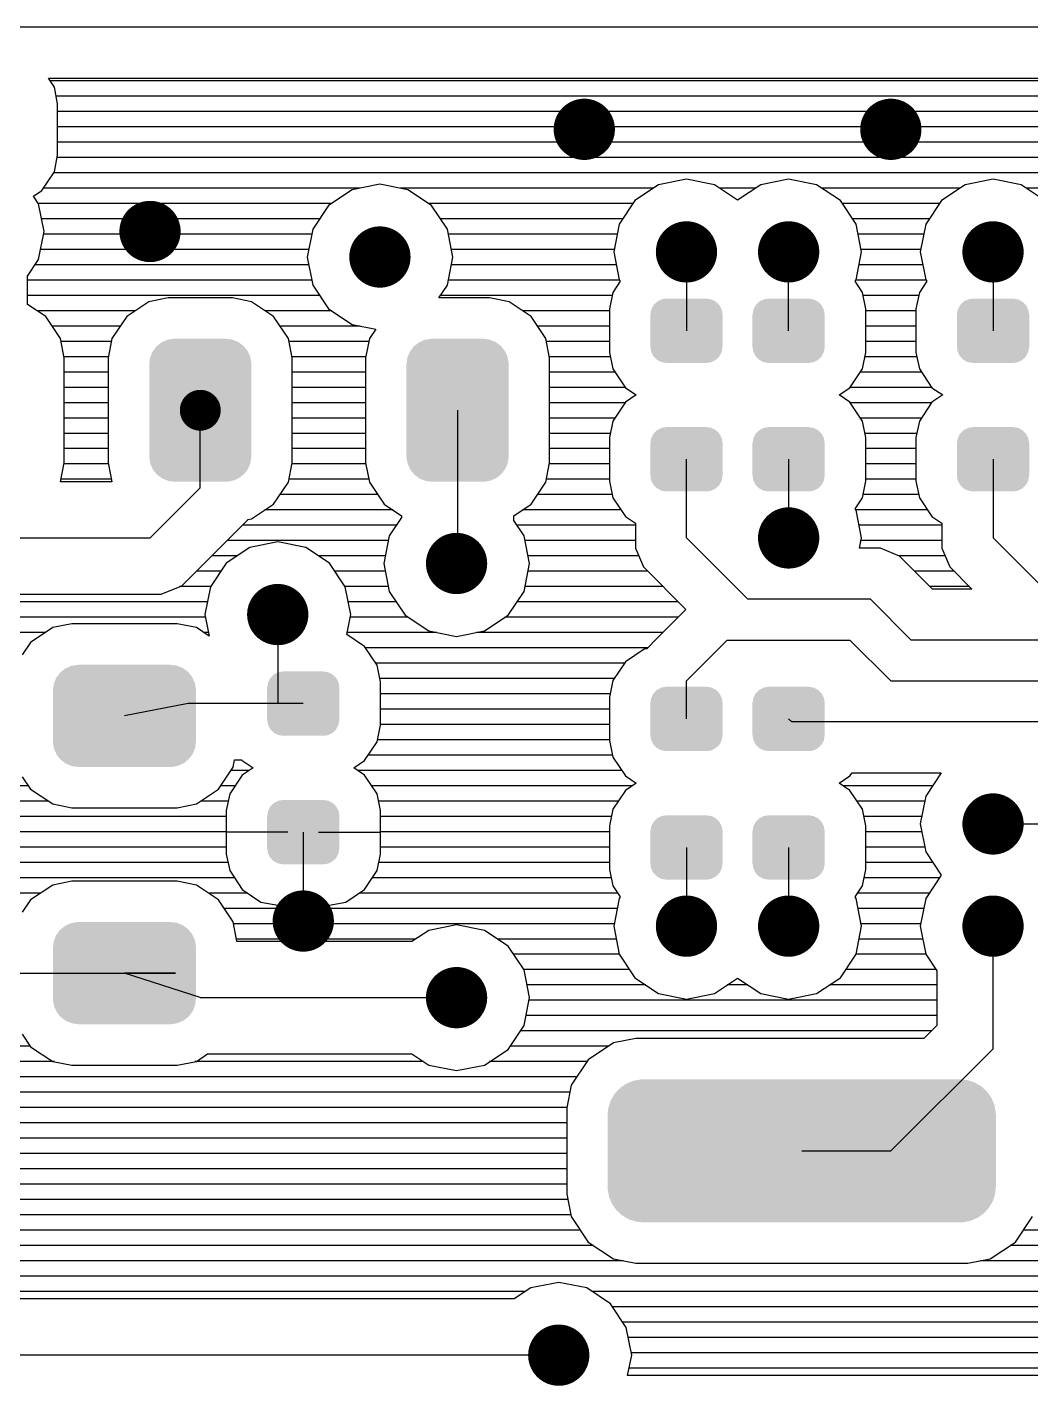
# Model space of a CAD drawing. Extents: x 295 to 953, y 10 to 290.
# Drawn here: x 708.84 to 737.53, y 185.2 to 224.05 of the extents above; entities that cross this region are included whole.
import ezdxf

# ---------------------------------------------------------------- set-up
doc = ezdxf.new("R2010")
doc.units = 0
doc.header["$LTSCALE"] = 5
doc.header["$MEASUREMENT"] = 0
doc.layers.get('0').update_dxf_attribs({"linetype": 'CONTINUOUS', "lineweight": 25})
doc.layers.add('DV-PEI-A6_BOT', color=7, linetype='CONTINUOUS')

msp = doc.modelspace()

# ---------------------------------------------------------------- linework, layer by layer
for points, const_width in [([(725.204, 221.129, -1), (724.328, 221.129, -1)], 0.876), ([(733.967, 221.129, -1), (733.091, 221.129, -1)], 0.876), ([(712.79, 218.208, -1), (711.914, 218.208, -1)], 0.876), ([(719.362, 217.478, -1), (718.486, 217.478, -1)], 0.876), ([(728.125, 217.624, -1), (727.249, 217.624, -1)], 0.876), ([(731.046, 217.624, -1), (730.17, 217.624, -1)], 0.876), ([(736.888, 217.624, -1), (736.012, 217.624, -1)], 0.876), ([(714.081, 213.096, -1), (713.497, 213.096, -1)], 0.584), ([(731.046, 209.445, -1), (730.17, 209.445, -1)], 0.876), ([(721.553, 208.715, -1), (720.677, 208.715, -1)], 0.876), ([(716.441, 207.254, -1), (715.565, 207.254, -1)], 0.876), ([(736.888, 201.266, -1), (736.012, 201.266, -1)], 0.876), ([(717.171, 198.491, -1), (716.295, 198.491, -1)], 0.876), ([(728.125, 198.345, -1), (727.249, 198.345, -1)], 0.876), ([(731.046, 198.345, -1), (730.17, 198.345, -1)], 0.876), ([(736.888, 198.345, -1), (736.012, 198.345, -1)], 0.876), ([(721.553, 196.3, -1), (720.677, 196.3, -1)], 0.876), ([(724.474, 186.077, -1), (723.598, 186.077, -1)], 0.876)]:
    msp.add_lwpolyline(points, format="xyb", close=True, dxfattribs=dict(const_width=const_width))
for points in [[(728.692, 215.974), (728.636, 216.091), (726.679, 215.974), (726.74, 216.091)], [(728.636, 216.091), (728.624, 216.104), (726.74, 216.091), (726.746, 216.104)], [(728.624, 216.104), (728.535, 216.197), (726.746, 216.104), (726.842, 216.197)], [(728.535, 216.197), (728.518, 216.206), (726.842, 216.197), (726.851, 216.206)], [(728.518, 216.206), (728.406, 216.265), (726.851, 216.206), (726.973, 216.265)], [(728.406, 216.265), (728.378, 216.269), (726.973, 216.265), (726.982, 216.269)], [(728.378, 216.269), (728.262, 216.289), (726.982, 216.269), (727.111, 216.289)], [(731.613, 215.974), (731.557, 216.091), (729.6, 215.974), (729.661, 216.091)], [(731.557, 216.091), (731.545, 216.104), (729.661, 216.091), (729.667, 216.104)], [(731.545, 216.104), (731.456, 216.197), (729.667, 216.104), (729.763, 216.197)], [(731.456, 216.197), (731.439, 216.206), (729.763, 216.197), (729.772, 216.206)], [(731.439, 216.206), (731.327, 216.265), (729.772, 216.206), (729.894, 216.265)], [(731.327, 216.265), (731.299, 216.269), (729.894, 216.265), (729.903, 216.269)], [(731.299, 216.269), (731.183, 216.289), (729.903, 216.269), (730.032, 216.289)], [(737.455, 215.974), (737.399, 216.091), (735.442, 215.974), (735.503, 216.091)], [(737.399, 216.091), (737.387, 216.104), (735.503, 216.091), (735.509, 216.104)], [(737.387, 216.104), (737.298, 216.197), (735.509, 216.104), (735.605, 216.197)], [(737.298, 216.197), (737.281, 216.206), (735.605, 216.197), (735.614, 216.206)], [(737.281, 216.206), (737.169, 216.265), (735.614, 216.206), (735.736, 216.265)], [(737.169, 216.265), (737.141, 216.269), (735.736, 216.265), (735.745, 216.269)], [(737.141, 216.269), (737.025, 216.289), (735.745, 216.269), (735.874, 216.289)], [(728.721, 214.907), (728.721, 215.83), (726.653, 214.907), (726.653, 215.83)], [(728.718, 215.83), (728.699, 215.96), (726.656, 215.83), (726.677, 215.96)], [(728.699, 215.96), (728.692, 215.974), (726.677, 215.96), (726.679, 215.974)], [(731.642, 214.907), (731.642, 215.83), (729.574, 214.907), (729.574, 215.83)], [(731.639, 215.83), (731.62, 215.96), (729.577, 215.83), (729.598, 215.96)], [(731.62, 215.96), (731.613, 215.974), (729.598, 215.96), (729.6, 215.974)], [(737.484, 214.907), (737.484, 215.83), (735.416, 214.907), (735.416, 215.83)], [(737.481, 215.83), (737.462, 215.96), (735.419, 215.83), (735.44, 215.96)], [(737.462, 215.96), (737.455, 215.974), (735.44, 215.96), (735.442, 215.974)], [(715.138, 214.797), (715.044, 214.913), (712.444, 214.797), (712.529, 214.913)], [(715.044, 214.913), (715.022, 214.94), (712.529, 214.913), (712.562, 214.94)], [(715.022, 214.94), (714.899, 215.03), (712.562, 214.94), (712.672, 215.03)], [(714.899, 215.03), (714.873, 215.049), (712.672, 215.03), (712.714, 215.049)], [(714.873, 215.049), (714.728, 215.107), (712.714, 215.049), (712.839, 215.107)], [(714.728, 215.107), (714.702, 215.118), (712.839, 215.107), (712.897, 215.118)], [(714.702, 215.118), (714.527, 215.14), (712.897, 215.118), (713.021, 215.14)], [(714.527, 215.14), (714.519, 215.141), (713.021, 215.14), (713.059, 215.141)], [(722.494, 214.797), (722.399, 214.913), (719.799, 214.797), (719.884, 214.913)], [(722.399, 214.913), (722.377, 214.94), (719.884, 214.913), (719.917, 214.94)], [(722.377, 214.94), (722.254, 215.03), (719.917, 214.94), (720.027, 215.03)], [(722.254, 215.03), (722.228, 215.049), (720.027, 215.03), (720.069, 215.049)], [(722.228, 215.049), (722.083, 215.107), (720.069, 215.049), (720.194, 215.107)], [(722.083, 215.107), (722.057, 215.118), (720.194, 215.107), (720.252, 215.118)], [(722.057, 215.118), (721.882, 215.14), (720.252, 215.118), (720.376, 215.14)], [(721.882, 215.14), (721.874, 215.141), (720.376, 215.14), (720.414, 215.141)], [(728.697, 214.778), (728.718, 214.907), (726.674, 214.778), (726.656, 214.907)], [(731.618, 214.778), (731.639, 214.907), (729.595, 214.778), (729.577, 214.907)], [(737.46, 214.778), (737.481, 214.907), (735.437, 214.778), (735.419, 214.907)], [(715.249, 214.411), (715.248, 214.449), (712.328, 214.411), (712.333, 214.449)], [(715.248, 214.449), (715.222, 214.594), (712.333, 214.449), (712.352, 214.594)], [(715.222, 214.594), (715.216, 214.63), (712.352, 214.594), (712.366, 214.63)], [(715.216, 214.63), (715.153, 214.765), (712.366, 214.63), (712.42, 214.765)], [(715.153, 214.765), (715.138, 214.797), (712.42, 214.765), (712.444, 214.797)], [(722.604, 214.411), (722.603, 214.449), (719.683, 214.411), (719.688, 214.449)], [(722.603, 214.449), (722.577, 214.594), (719.688, 214.449), (719.707, 214.594)], [(722.577, 214.594), (722.571, 214.63), (719.707, 214.594), (719.721, 214.63)], [(722.571, 214.63), (722.509, 214.765), (719.721, 214.63), (719.775, 214.765)], [(722.509, 214.765), (722.494, 214.797), (719.775, 214.765), (719.799, 214.797)], [(728.695, 214.763), (728.697, 214.778), (726.681, 214.763), (726.674, 214.778)], [(728.634, 214.646), (728.695, 214.763), (726.737, 214.646), (726.681, 214.763)], [(728.628, 214.634), (728.634, 214.646), (726.749, 214.634), (726.737, 214.646)], [(728.532, 214.541), (728.628, 214.634), (726.839, 214.541), (726.749, 214.634)], [(728.523, 214.532), (728.532, 214.541), (726.856, 214.532), (726.839, 214.541)], [(728.401, 214.473), (728.523, 214.532), (726.968, 214.473), (726.856, 214.532)], [(728.392, 214.468), (728.401, 214.473), (726.995, 214.468), (726.968, 214.473)], [(728.262, 214.449), (728.392, 214.468), (727.111, 214.449), (726.995, 214.468)], [(731.616, 214.763), (731.618, 214.778), (729.602, 214.763), (729.595, 214.778)], [(731.555, 214.646), (731.616, 214.763), (729.658, 214.646), (729.602, 214.763)], [(731.549, 214.634), (731.555, 214.646), (729.67, 214.634), (729.658, 214.646)], [(731.453, 214.541), (731.549, 214.634), (729.76, 214.541), (729.67, 214.634)], [(731.444, 214.532), (731.453, 214.541), (729.777, 214.532), (729.76, 214.541)], [(731.322, 214.473), (731.444, 214.532), (729.889, 214.473), (729.777, 214.532)], [(731.313, 214.468), (731.322, 214.473), (729.916, 214.468), (729.889, 214.473)], [(731.183, 214.449), (731.313, 214.468), (730.032, 214.449), (729.916, 214.468)], [(737.458, 214.763), (737.46, 214.778), (735.444, 214.763), (735.437, 214.778)], [(737.397, 214.646), (737.458, 214.763), (735.5, 214.646), (735.444, 214.763)], [(737.391, 214.634), (737.397, 214.646), (735.512, 214.634), (735.5, 214.646)], [(737.295, 214.541), (737.391, 214.634), (735.602, 214.541), (735.512, 214.634)], [(737.286, 214.532), (737.295, 214.541), (735.619, 214.532), (735.602, 214.541)], [(737.164, 214.473), (737.286, 214.532), (735.731, 214.473), (735.619, 214.532)], [(737.155, 214.468), (737.164, 214.473), (735.758, 214.468), (735.731, 214.473)], [(737.025, 214.449), (737.155, 214.468), (735.874, 214.449), (735.758, 214.468)], [(715.249, 211.782), (715.249, 214.411), (712.328, 211.782), (712.328, 214.411)], [(722.604, 211.782), (722.604, 214.411), (719.683, 211.782), (719.683, 214.411)], [(728.624, 212.429), (728.535, 212.522), (726.746, 212.429), (726.842, 212.522)], [(728.535, 212.522), (728.518, 212.531), (726.842, 212.522), (726.851, 212.531)], [(728.518, 212.531), (728.406, 212.59), (726.851, 212.531), (726.973, 212.59)], [(728.406, 212.59), (728.378, 212.595), (726.973, 212.59), (726.982, 212.595)], [(728.378, 212.595), (728.262, 212.614), (726.982, 212.595), (727.111, 212.614)], [(731.545, 212.429), (731.456, 212.522), (729.667, 212.429), (729.763, 212.522)], [(731.456, 212.522), (731.439, 212.531), (729.763, 212.522), (729.772, 212.531)], [(731.439, 212.531), (731.327, 212.59), (729.772, 212.531), (729.894, 212.59)], [(731.327, 212.59), (731.299, 212.595), (729.894, 212.59), (729.903, 212.595)], [(731.299, 212.595), (731.183, 212.614), (729.903, 212.595), (730.032, 212.614)], [(737.387, 212.429), (737.298, 212.522), (735.509, 212.429), (735.605, 212.522)], [(737.298, 212.522), (737.281, 212.531), (735.605, 212.522), (735.614, 212.531)], [(737.281, 212.531), (737.169, 212.59), (735.614, 212.531), (735.736, 212.59)], [(737.169, 212.59), (737.141, 212.595), (735.736, 212.59), (735.745, 212.595)], [(737.141, 212.595), (737.025, 212.614), (735.745, 212.595), (735.874, 212.614)], [(728.721, 211.233), (728.721, 212.156), (726.653, 211.233), (726.653, 212.156)], [(728.718, 212.156), (728.699, 212.285), (726.656, 212.156), (726.677, 212.285)], [(728.699, 212.285), (728.692, 212.3), (726.677, 212.285), (726.679, 212.3)], [(728.692, 212.3), (728.636, 212.417), (726.679, 212.3), (726.74, 212.417)], [(728.636, 212.417), (728.624, 212.429), (726.74, 212.417), (726.746, 212.429)], [(731.642, 211.233), (731.642, 212.156), (729.574, 211.233), (729.574, 212.156)], [(731.639, 212.156), (731.62, 212.285), (729.577, 212.156), (729.598, 212.285)], [(731.62, 212.285), (731.613, 212.3), (729.598, 212.285), (729.6, 212.3)], [(731.613, 212.3), (731.557, 212.417), (729.6, 212.3), (729.661, 212.417)], [(731.557, 212.417), (731.545, 212.429), (729.661, 212.417), (729.667, 212.429)], [(737.484, 211.233), (737.484, 212.156), (735.416, 211.233), (735.416, 212.156)], [(737.481, 212.156), (737.462, 212.285), (735.419, 212.156), (735.44, 212.285)], [(737.462, 212.285), (737.455, 212.3), (735.44, 212.285), (735.442, 212.3)], [(737.455, 212.3), (737.399, 212.417), (735.442, 212.3), (735.503, 212.417)], [(737.399, 212.417), (737.387, 212.429), (735.503, 212.417), (735.509, 212.429)], [(715.244, 211.744), (715.249, 211.782), (712.329, 211.744), (712.328, 211.782)], [(715.226, 211.599), (715.244, 211.744), (712.355, 211.599), (712.329, 211.744)], [(722.6, 211.744), (722.604, 211.782), (719.684, 211.744), (719.683, 211.782)], [(722.581, 211.599), (722.6, 211.744), (719.711, 211.599), (719.684, 211.744)], [(715.211, 211.562), (715.226, 211.599), (712.362, 211.562), (712.355, 211.599)], [(715.158, 211.428), (715.211, 211.562), (712.424, 211.428), (712.362, 211.562)], [(715.134, 211.395), (715.158, 211.428), (712.439, 211.395), (712.424, 211.428)], [(715.049, 211.279), (715.134, 211.395), (712.534, 211.279), (712.439, 211.395)], [(722.567, 211.562), (722.581, 211.599), (719.717, 211.562), (719.711, 211.599)], [(722.513, 211.428), (722.567, 211.562), (719.779, 211.428), (719.717, 211.562)], [(722.489, 211.395), (722.513, 211.428), (719.794, 211.395), (719.779, 211.428)], [(722.404, 211.279), (722.489, 211.395), (719.889, 211.279), (719.794, 211.395)], [(715.016, 211.252), (715.049, 211.279), (712.556, 211.252), (712.534, 211.279)], [(714.906, 211.162), (715.016, 211.252), (712.678, 211.162), (712.556, 211.252)], [(714.864, 211.143), (714.906, 211.162), (712.704, 211.143), (712.678, 211.162)], [(714.738, 211.085), (714.864, 211.143), (712.85, 211.085), (712.704, 211.143)], [(714.68, 211.075), (714.738, 211.085), (712.876, 211.075), (712.85, 211.085)], [(714.557, 211.053), (714.68, 211.075), (713.051, 211.053), (712.876, 211.075)], [(714.519, 211.052), (714.557, 211.053), (713.059, 211.052), (713.051, 211.053)], [(722.371, 211.252), (722.404, 211.279), (719.911, 211.252), (719.889, 211.279)], [(722.261, 211.162), (722.371, 211.252), (720.033, 211.162), (719.911, 211.252)], [(722.219, 211.143), (722.261, 211.162), (720.059, 211.143), (720.033, 211.162)], [(722.093, 211.085), (722.219, 211.143), (720.205, 211.085), (720.059, 211.143)], [(722.036, 211.075), (722.093, 211.085), (720.231, 211.075), (720.205, 211.085)], [(721.912, 211.053), (722.036, 211.075), (720.406, 211.053), (720.231, 211.075)], [(721.874, 211.052), (721.912, 211.053), (720.414, 211.052), (720.406, 211.053)], [(728.697, 211.103), (728.718, 211.233), (726.674, 211.103), (726.656, 211.233)], [(728.695, 211.089), (728.697, 211.103), (726.681, 211.089), (726.674, 211.103)], [(728.634, 210.972), (728.695, 211.089), (726.737, 210.972), (726.681, 211.089)], [(728.628, 210.959), (728.634, 210.972), (726.749, 210.959), (726.737, 210.972)], [(728.532, 210.866), (728.628, 210.959), (726.839, 210.866), (726.749, 210.959)], [(731.618, 211.103), (731.639, 211.233), (729.595, 211.103), (729.577, 211.233)], [(731.616, 211.089), (731.618, 211.103), (729.602, 211.089), (729.595, 211.103)], [(731.555, 210.972), (731.616, 211.089), (729.658, 210.972), (729.602, 211.089)], [(731.549, 210.959), (731.555, 210.972), (729.67, 210.959), (729.658, 210.972)], [(731.453, 210.866), (731.549, 210.959), (729.76, 210.866), (729.67, 210.959)], [(737.46, 211.103), (737.481, 211.233), (735.437, 211.103), (735.419, 211.233)], [(737.458, 211.089), (737.46, 211.103), (735.444, 211.089), (735.437, 211.103)], [(737.397, 210.972), (737.458, 211.089), (735.5, 210.972), (735.444, 211.089)], [(737.391, 210.959), (737.397, 210.972), (735.512, 210.959), (735.5, 210.972)], [(737.295, 210.866), (737.391, 210.959), (735.602, 210.866), (735.512, 210.959)], [(728.523, 210.857), (728.532, 210.866), (726.856, 210.857), (726.839, 210.866)], [(728.401, 210.798), (728.523, 210.857), (726.968, 210.798), (726.856, 210.857)], [(728.392, 210.794), (728.401, 210.798), (726.995, 210.794), (726.968, 210.798)], [(728.262, 210.774), (728.392, 210.794), (727.111, 210.774), (726.995, 210.794)], [(731.444, 210.857), (731.453, 210.866), (729.777, 210.857), (729.76, 210.866)], [(731.322, 210.798), (731.444, 210.857), (729.889, 210.798), (729.777, 210.857)], [(731.313, 210.794), (731.322, 210.798), (729.916, 210.794), (729.889, 210.798)], [(731.183, 210.774), (731.313, 210.794), (730.032, 210.774), (729.916, 210.794)], [(737.286, 210.857), (737.295, 210.866), (735.619, 210.857), (735.602, 210.866)], [(737.164, 210.798), (737.286, 210.857), (735.731, 210.798), (735.619, 210.857)], [(737.155, 210.794), (737.164, 210.798), (735.758, 210.794), (735.731, 210.798)], [(737.025, 210.774), (737.155, 210.794), (735.874, 210.774), (735.758, 210.794)], [(713.555, 205.474), (713.461, 205.59), (709.692, 205.474), (709.777, 205.59)], [(713.461, 205.59), (713.439, 205.616), (709.777, 205.59), (709.81, 205.616)], [(713.439, 205.616), (713.316, 205.706), (709.81, 205.616), (709.92, 205.706)], [(713.316, 205.706), (713.29, 205.725), (709.92, 205.706), (709.962, 205.725)], [(713.29, 205.725), (713.145, 205.783), (709.962, 205.725), (710.088, 205.783)], [(713.145, 205.783), (713.119, 205.794), (710.088, 205.783), (710.146, 205.794)], [(713.119, 205.794), (712.944, 205.816), (710.146, 205.794), (710.269, 205.816)], [(712.944, 205.816), (712.936, 205.817), (710.269, 205.816), (710.307, 205.817)], [(717.671, 205.442), (717.582, 205.535), (715.793, 205.442), (715.888, 205.535)], [(717.582, 205.535), (717.564, 205.544), (715.888, 205.535), (715.897, 205.544)], [(717.564, 205.544), (717.453, 205.603), (715.897, 205.544), (716.019, 205.603)], [(717.453, 205.603), (717.425, 205.608), (716.019, 205.603), (716.028, 205.608)], [(717.425, 205.608), (717.309, 205.627), (716.028, 205.608), (716.158, 205.627)], [(713.666, 205.087), (713.665, 205.125), (709.577, 205.087), (709.582, 205.125)], [(713.665, 205.125), (713.639, 205.27), (709.582, 205.125), (709.6, 205.27)], [(713.639, 205.27), (713.632, 205.306), (709.6, 205.27), (709.615, 205.306)], [(713.632, 205.306), (713.57, 205.441), (709.615, 205.306), (709.668, 205.441)], [(713.57, 205.441), (713.555, 205.474), (709.668, 205.441), (709.692, 205.474)], [(717.767, 204.246), (717.767, 205.169), (715.699, 204.246), (715.699, 205.169)], [(717.764, 205.169), (717.746, 205.298), (715.702, 205.169), (715.723, 205.298)], [(717.746, 205.298), (717.739, 205.313), (715.723, 205.298), (715.725, 205.313)], [(717.739, 205.313), (717.683, 205.43), (715.725, 205.313), (715.786, 205.43)], [(717.683, 205.43), (717.671, 205.442), (715.786, 205.43), (715.793, 205.442)], [(728.518, 205.106), (728.406, 205.165), (726.851, 205.106), (726.973, 205.165)], [(728.406, 205.165), (728.378, 205.17), (726.973, 205.165), (726.982, 205.17)], [(728.378, 205.17), (728.262, 205.189), (726.982, 205.17), (727.111, 205.189)], [(731.439, 205.106), (731.327, 205.165), (729.772, 205.106), (729.894, 205.165)], [(731.327, 205.165), (731.299, 205.17), (729.894, 205.165), (729.903, 205.17)], [(731.299, 205.17), (731.183, 205.189), (729.903, 205.17), (730.032, 205.189)], [(713.666, 203.626), (713.666, 205.087), (709.577, 203.626), (709.577, 205.087)], [(728.718, 204.731), (728.699, 204.86), (726.656, 204.731), (726.677, 204.86)], [(728.699, 204.86), (728.692, 204.875), (726.677, 204.86), (726.679, 204.875)], [(728.692, 204.875), (728.636, 204.992), (726.679, 204.875), (726.74, 204.992)], [(728.636, 204.992), (728.624, 205.004), (726.74, 204.992), (726.746, 205.004)], [(728.624, 205.004), (728.535, 205.097), (726.746, 205.004), (726.842, 205.097)], [(728.535, 205.097), (728.518, 205.106), (726.842, 205.097), (726.851, 205.106)], [(731.639, 204.731), (731.62, 204.86), (729.577, 204.731), (729.598, 204.86)], [(731.62, 204.86), (731.613, 204.875), (729.598, 204.86), (729.6, 204.875)], [(731.613, 204.875), (731.557, 204.992), (729.6, 204.875), (729.661, 204.992)], [(731.557, 204.992), (731.545, 205.004), (729.661, 204.992), (729.667, 205.004)], [(731.545, 205.004), (731.456, 205.097), (729.667, 205.004), (729.763, 205.097)], [(731.456, 205.097), (731.439, 205.106), (729.763, 205.097), (729.772, 205.106)], [(728.721, 203.807), (728.721, 204.731), (726.653, 203.807), (726.653, 204.731)], [(731.642, 203.807), (731.642, 204.731), (729.574, 203.807), (729.574, 204.731)], [(717.743, 204.116), (717.764, 204.246), (715.721, 204.116), (715.702, 204.246)], [(717.741, 204.102), (717.743, 204.116), (715.728, 204.102), (715.721, 204.116)], [(717.68, 203.985), (717.741, 204.102), (715.784, 203.985), (715.728, 204.102)], [(717.674, 203.972), (717.68, 203.985), (715.796, 203.972), (715.784, 203.985)], [(717.578, 203.879), (717.674, 203.972), (715.885, 203.879), (715.796, 203.972)], [(713.661, 203.589), (713.666, 203.626), (709.578, 203.589), (709.577, 203.626)], [(713.643, 203.443), (713.661, 203.589), (709.604, 203.443), (709.578, 203.589)], [(717.569, 203.87), (717.578, 203.879), (715.902, 203.87), (715.885, 203.879)], [(717.448, 203.811), (717.569, 203.87), (716.014, 203.811), (715.902, 203.87)], [(717.438, 203.806), (717.448, 203.811), (716.042, 203.806), (716.014, 203.811)], [(717.309, 203.787), (717.438, 203.806), (716.158, 203.787), (716.042, 203.806)], [(728.697, 203.678), (728.718, 203.807), (726.674, 203.678), (726.656, 203.807)], [(728.695, 203.663), (728.697, 203.678), (726.681, 203.663), (726.674, 203.678)], [(728.634, 203.546), (728.695, 203.663), (726.737, 203.546), (726.681, 203.663)], [(731.618, 203.678), (731.639, 203.807), (729.595, 203.678), (729.577, 203.807)], [(731.616, 203.663), (731.618, 203.678), (729.602, 203.663), (729.595, 203.678)], [(731.555, 203.546), (731.616, 203.663), (729.658, 203.546), (729.602, 203.663)], [(713.628, 203.407), (713.643, 203.443), (709.61, 203.407), (709.604, 203.443)], [(713.575, 203.272), (713.628, 203.407), (709.673, 203.272), (709.61, 203.407)], [(713.551, 203.24), (713.575, 203.272), (709.688, 203.24), (709.673, 203.272)], [(713.465, 203.124), (713.551, 203.24), (709.782, 203.124), (709.688, 203.24)], [(728.628, 203.534), (728.634, 203.546), (726.749, 203.534), (726.737, 203.546)], [(728.532, 203.441), (728.628, 203.534), (726.839, 203.441), (726.749, 203.534)], [(728.523, 203.432), (728.532, 203.441), (726.856, 203.432), (726.839, 203.441)], [(728.401, 203.373), (728.523, 203.432), (726.968, 203.373), (726.856, 203.432)], [(728.392, 203.368), (728.401, 203.373), (726.995, 203.368), (726.968, 203.373)], [(728.262, 203.349), (728.392, 203.368), (727.111, 203.349), (726.995, 203.368)], [(731.549, 203.534), (731.555, 203.546), (729.67, 203.534), (729.658, 203.546)], [(731.453, 203.441), (731.549, 203.534), (729.76, 203.441), (729.67, 203.534)], [(731.444, 203.432), (731.453, 203.441), (729.777, 203.432), (729.76, 203.441)], [(731.322, 203.373), (731.444, 203.432), (729.889, 203.373), (729.777, 203.432)], [(731.313, 203.368), (731.322, 203.373), (729.916, 203.368), (729.889, 203.373)], [(731.183, 203.349), (731.313, 203.368), (730.032, 203.349), (729.916, 203.368)], [(713.433, 203.097), (713.465, 203.124), (709.804, 203.097), (709.782, 203.124)], [(713.323, 203.007), (713.433, 203.097), (709.927, 203.007), (709.804, 203.097)], [(713.281, 202.988), (713.323, 203.007), (709.953, 202.988), (709.927, 203.007)], [(713.155, 202.93), (713.281, 202.988), (710.098, 202.93), (709.953, 202.988)], [(713.097, 202.919), (713.155, 202.93), (710.124, 202.919), (710.098, 202.93)], [(712.974, 202.897), (713.097, 202.919), (710.299, 202.897), (710.124, 202.919)], [(712.936, 202.896), (712.974, 202.897), (710.307, 202.896), (710.299, 202.897)], [(717.746, 201.623), (717.739, 201.638), (715.723, 201.623), (715.725, 201.638)], [(717.739, 201.638), (717.683, 201.755), (715.725, 201.638), (715.786, 201.755)], [(717.683, 201.755), (717.671, 201.768), (715.786, 201.755), (715.793, 201.768)], [(717.671, 201.768), (717.582, 201.86), (715.793, 201.768), (715.888, 201.86)], [(717.582, 201.86), (717.564, 201.869), (715.888, 201.86), (715.897, 201.869)], [(717.564, 201.869), (717.453, 201.928), (715.897, 201.869), (716.019, 201.928)], [(717.453, 201.928), (717.425, 201.933), (716.019, 201.928), (716.028, 201.933)], [(717.425, 201.933), (717.309, 201.953), (716.028, 201.933), (716.158, 201.953)], [(717.767, 200.571), (717.767, 201.494), (715.699, 200.571), (715.699, 201.494)], [(717.764, 201.494), (717.746, 201.623), (715.702, 201.494), (715.723, 201.623)], [(728.692, 201.2), (728.636, 201.317), (726.679, 201.2), (726.74, 201.317)], [(728.636, 201.317), (728.624, 201.329), (726.74, 201.317), (726.746, 201.329)], [(728.624, 201.329), (728.535, 201.422), (726.746, 201.329), (726.842, 201.422)], [(728.535, 201.422), (728.518, 201.431), (726.842, 201.422), (726.851, 201.431)], [(728.518, 201.431), (728.406, 201.49), (726.851, 201.431), (726.973, 201.49)], [(728.406, 201.49), (728.378, 201.495), (726.973, 201.49), (726.982, 201.495)], [(728.378, 201.495), (728.262, 201.514), (726.982, 201.495), (727.111, 201.514)], [(731.613, 201.2), (731.557, 201.317), (729.6, 201.2), (729.661, 201.317)], [(731.557, 201.317), (731.545, 201.329), (729.661, 201.317), (729.667, 201.329)], [(731.545, 201.329), (731.456, 201.422), (729.667, 201.329), (729.763, 201.422)], [(731.456, 201.422), (731.439, 201.431), (729.763, 201.422), (729.772, 201.431)], [(731.439, 201.431), (731.327, 201.49), (729.772, 201.431), (729.894, 201.49)], [(731.327, 201.49), (731.299, 201.495), (729.894, 201.49), (729.903, 201.495)], [(731.299, 201.495), (731.183, 201.514), (729.903, 201.495), (730.032, 201.514)], [(728.721, 200.133), (728.721, 201.056), (726.653, 200.133), (726.653, 201.056)], [(728.718, 201.056), (728.699, 201.185), (726.656, 201.056), (726.677, 201.185)], [(728.699, 201.185), (728.692, 201.2), (726.677, 201.185), (726.679, 201.2)], [(731.642, 200.133), (731.642, 201.056), (729.574, 200.133), (729.574, 201.056)], [(731.639, 201.056), (731.62, 201.185), (729.577, 201.056), (729.598, 201.185)], [(731.62, 201.185), (731.613, 201.2), (729.598, 201.185), (729.6, 201.2)], [(717.743, 200.442), (717.764, 200.571), (715.721, 200.442), (715.702, 200.571)], [(717.741, 200.427), (717.743, 200.442), (715.728, 200.427), (715.721, 200.442)], [(717.68, 200.31), (717.741, 200.427), (715.784, 200.31), (715.728, 200.427)], [(717.674, 200.297), (717.68, 200.31), (715.796, 200.297), (715.784, 200.31)], [(717.578, 200.205), (717.674, 200.297), (715.885, 200.205), (715.796, 200.297)], [(717.569, 200.196), (717.578, 200.205), (715.902, 200.196), (715.885, 200.205)], [(717.448, 200.137), (717.569, 200.196), (716.014, 200.137), (715.902, 200.196)], [(717.438, 200.132), (717.448, 200.137), (716.042, 200.132), (716.014, 200.137)], [(717.309, 200.112), (717.438, 200.132), (716.158, 200.112), (716.042, 200.132)], [(728.697, 200.003), (728.718, 200.133), (726.674, 200.003), (726.656, 200.133)], [(731.618, 200.003), (731.639, 200.133), (729.595, 200.003), (729.577, 200.133)], [(728.695, 199.989), (728.697, 200.003), (726.681, 199.989), (726.674, 200.003)], [(728.634, 199.872), (728.695, 199.989), (726.737, 199.872), (726.681, 199.989)], [(728.628, 199.859), (728.634, 199.872), (726.749, 199.859), (726.737, 199.872)], [(728.532, 199.767), (728.628, 199.859), (726.839, 199.767), (726.749, 199.859)], [(728.523, 199.758), (728.532, 199.767), (726.856, 199.758), (726.839, 199.767)], [(728.401, 199.698), (728.523, 199.758), (726.968, 199.698), (726.856, 199.758)], [(728.392, 199.694), (728.401, 199.698), (726.995, 199.694), (726.968, 199.698)], [(728.262, 199.674), (728.392, 199.694), (727.111, 199.674), (726.995, 199.694)], [(731.616, 199.989), (731.618, 200.003), (729.602, 199.989), (729.595, 200.003)], [(731.555, 199.872), (731.616, 199.989), (729.658, 199.872), (729.602, 199.989)], [(731.549, 199.859), (731.555, 199.872), (729.67, 199.859), (729.658, 199.872)], [(731.453, 199.767), (731.549, 199.859), (729.76, 199.767), (729.67, 199.859)], [(731.444, 199.758), (731.453, 199.767), (729.777, 199.758), (729.76, 199.767)], [(731.322, 199.698), (731.444, 199.758), (729.889, 199.698), (729.777, 199.758)], [(731.313, 199.694), (731.322, 199.698), (729.916, 199.694), (729.889, 199.698)], [(731.183, 199.674), (731.313, 199.694), (730.032, 199.674), (729.916, 199.694)], [(713.555, 198.119), (713.461, 198.235), (709.692, 198.119), (709.777, 198.235)], [(713.461, 198.235), (713.439, 198.261), (709.777, 198.235), (709.81, 198.261)], [(713.439, 198.261), (713.316, 198.351), (709.81, 198.261), (709.92, 198.351)], [(713.316, 198.351), (713.29, 198.37), (709.92, 198.351), (709.962, 198.37)], [(713.29, 198.37), (713.145, 198.428), (709.962, 198.37), (710.088, 198.428)], [(713.145, 198.428), (713.119, 198.439), (710.088, 198.428), (710.146, 198.439)], [(713.119, 198.439), (712.944, 198.461), (710.146, 198.439), (710.269, 198.461)], [(712.944, 198.461), (712.936, 198.462), (710.269, 198.461), (710.307, 198.462)], [(713.666, 197.732), (713.665, 197.77), (709.577, 197.732), (709.582, 197.77)], [(713.665, 197.77), (713.639, 197.915), (709.582, 197.77), (709.6, 197.915)], [(713.639, 197.915), (713.632, 197.951), (709.6, 197.915), (709.615, 197.951)], [(713.632, 197.951), (713.57, 198.086), (709.615, 197.951), (709.668, 198.086)], [(713.57, 198.086), (713.555, 198.119), (709.668, 198.086), (709.692, 198.119)], [(713.666, 196.271), (713.666, 197.732), (709.577, 196.271), (709.577, 197.732)], [(713.661, 196.233), (713.666, 196.271), (709.578, 196.233), (709.577, 196.271)], [(713.643, 196.088), (713.661, 196.233), (709.604, 196.088), (709.578, 196.233)], [(713.628, 196.052), (713.643, 196.088), (709.61, 196.052), (709.604, 196.088)], [(713.575, 195.917), (713.628, 196.052), (709.673, 195.917), (709.61, 196.052)], [(713.551, 195.885), (713.575, 195.917), (709.688, 195.885), (709.673, 195.917)], [(713.465, 195.768), (713.551, 195.885), (709.782, 195.768), (709.688, 195.885)], [(713.433, 195.742), (713.465, 195.768), (709.804, 195.742), (709.782, 195.768)], [(713.323, 195.652), (713.433, 195.742), (709.927, 195.652), (709.804, 195.742)], [(713.281, 195.633), (713.323, 195.652), (709.953, 195.633), (709.927, 195.652)], [(713.155, 195.575), (713.281, 195.633), (710.098, 195.575), (709.953, 195.633)], [(713.097, 195.564), (713.155, 195.575), (710.124, 195.564), (710.098, 195.575)], [(712.974, 195.542), (713.097, 195.564), (710.299, 195.542), (710.124, 195.564)], [(712.936, 195.541), (712.974, 195.542), (710.307, 195.541), (710.299, 195.542)], [(735.99, 193.838), (735.934, 193.872), (725.963, 193.838), (726.044, 193.872)], [(735.934, 193.872), (735.782, 193.922), (726.044, 193.872), (726.165, 193.922)], [(735.782, 193.922), (735.726, 193.94), (726.165, 193.922), (726.267, 193.94)], [(735.726, 193.94), (735.535, 193.961), (726.267, 193.94), (726.379, 193.961)], [(735.535, 193.961), (735.509, 193.964), (726.379, 193.961), (726.454, 193.964)], [(736.406, 193.433), (736.322, 193.553), (725.564, 193.433), (725.635, 193.553)], [(736.322, 193.553), (736.281, 193.612), (725.635, 193.553), (725.69, 193.612)], [(736.281, 193.612), (736.172, 193.713), (725.69, 193.612), (725.784, 193.713)], [(736.172, 193.713), (736.121, 193.76), (725.784, 193.713), (725.852, 193.76)], [(736.121, 193.76), (735.99, 193.838), (725.852, 193.76), (725.963, 193.838)], [(736.529, 193.016), (736.503, 193.158), (725.44, 193.016), (725.455, 193.158)], [(736.503, 193.158), (736.49, 193.231), (725.455, 193.158), (725.479, 193.231)], [(736.49, 193.231), (736.434, 193.366), (725.479, 193.231), (725.524, 193.366)], [(736.434, 193.366), (736.406, 193.433), (725.524, 193.366), (725.564, 193.433)], [(736.532, 192.941), (736.529, 193.016), (725.432, 192.941), (725.44, 193.016)], [(736.532, 190.897), (736.532, 192.941), (725.432, 190.897), (725.432, 192.941)], [(736.524, 190.822), (736.532, 190.897), (725.435, 190.822), (725.432, 190.897)], [(736.508, 190.68), (736.524, 190.822), (725.461, 190.68), (725.435, 190.822)], [(736.484, 190.607), (736.508, 190.68), (725.474, 190.607), (725.461, 190.68)], [(736.44, 190.472), (736.484, 190.607), (725.53, 190.472), (725.474, 190.607)], [(736.4, 190.405), (736.44, 190.472), (725.558, 190.405), (725.53, 190.472)], [(736.328, 190.285), (736.4, 190.405), (725.642, 190.285), (725.558, 190.405)], [(736.274, 190.226), (736.328, 190.285), (725.682, 190.226), (725.642, 190.285)], [(736.18, 190.125), (736.274, 190.226), (725.792, 190.125), (725.682, 190.226)], [(736.112, 190.078), (736.18, 190.125), (725.842, 190.078), (725.792, 190.125)], [(736.001, 190), (736.112, 190.078), (725.973, 190), (725.842, 190.078)], [(735.92, 189.966), (736.001, 190), (726.03, 189.966), (725.973, 190)], [(735.799, 189.916), (735.92, 189.966), (726.181, 189.916), (726.03, 189.966)], [(735.697, 189.898), (735.799, 189.916), (726.237, 189.898), (726.181, 189.916)], [(735.584, 189.877), (735.697, 189.898), (726.429, 189.877), (726.237, 189.898)], [(735.509, 189.874), (735.584, 189.877), (726.454, 189.874), (726.429, 189.877)]]:
    msp.add_solid(points)
at = {"layer": 'DV-PEI-A6_BOT'}
for p, q in [((759.234, 224.05), (662.695, 224.05)), ((709.448, 222.589), (758.632, 222.589)), ((709.618, 222.338), (709.448, 222.589)), ((758.708, 222.514), (709.501, 222.514)), ((709.711, 221.859), (709.618, 222.338)), ((759.146, 222.075), (709.67, 222.075)), ((709.711, 220.393), (709.711, 221.859)), ((759.584, 221.637), (709.711, 221.637)), ((760.022, 221.199), (709.711, 221.199)), ((760.11, 220.761), (709.711, 220.761)), ((709.618, 219.914), (709.711, 220.393)), ((760.11, 220.323), (709.699, 220.323)), ((709.255, 219.376), (709.618, 219.914)), ((760.11, 219.885), (709.594, 219.885)), ((718.924, 219.558), (718.129, 219.4)), ((719.724, 219.4), (718.924, 219.558)), ((726.892, 219.546), (726.215, 219.096)), ((727.687, 219.704), (726.892, 219.546)), ((728.487, 219.546), (727.687, 219.704)), ((729.147, 219.102), (728.487, 219.546)), ((729.813, 219.546), (729.147, 219.102)), ((730.608, 219.704), (729.813, 219.546)), ((731.408, 219.546), (730.608, 219.704)), ((732.086, 219.096), (731.408, 219.546)), ((735.655, 219.546), (734.978, 219.096)), ((736.45, 219.704), (735.655, 219.546)), ((737.25, 219.546), (736.45, 219.704)), ((737.91, 219.102), (737.25, 219.546)), ((709.022, 219.219), (709.255, 219.376)), ((709.168, 219.003), (709.022, 219.219)), ((718.351, 219.447), (709.302, 219.447)), ((718.129, 219.4), (717.452, 218.95)), ((726.741, 219.447), (719.502, 219.447)), ((720.402, 218.95), (719.724, 219.4)), ((729.662, 219.447), (728.639, 219.447)), ((735.504, 219.447), (731.56, 219.447)), ((738.425, 219.447), (737.402, 219.447)), ((717.539, 219.008), (709.168, 219.008)), ((709.326, 218.208), (709.168, 219.003)), ((717.452, 218.95), (717.002, 218.272)), ((726.156, 219.008), (720.314, 219.008)), ((720.852, 218.272), (720.402, 218.95)), ((726.215, 219.096), (725.765, 218.418)), ((732.536, 218.418), (732.086, 219.096)), ((734.919, 219.008), (732.144, 219.008)), ((734.978, 219.096), (734.528, 218.418)), ((717.201, 218.57), (709.255, 218.57)), ((725.864, 218.57), (720.653, 218.57)), ((725.765, 218.418), (725.607, 217.624)), ((734.627, 218.57), (732.436, 218.57)), ((732.694, 217.624), (732.536, 218.418)), ((734.528, 218.418), (734.37, 217.624)), ((709.168, 217.408), (709.326, 218.208)), ((716.973, 218.132), (709.314, 218.132)), ((717.002, 218.272), (716.844, 217.478)), ((721.01, 217.478), (720.852, 218.272)), ((725.706, 218.132), (720.881, 218.132)), ((734.469, 218.132), (732.594, 218.132)), ((716.885, 217.694), (709.226, 217.694)), ((725.619, 217.694), (720.969, 217.694)), ((725.607, 217.624), (725.765, 216.823)), ((727.687, 217.624), (727.687, 215.369)), ((730.608, 215.369), (730.608, 217.624)), ((732.536, 216.823), (732.694, 217.624)), ((734.382, 217.694), (732.682, 217.694)), ((734.37, 217.624), (734.528, 216.823)), ((736.45, 217.624), (736.45, 215.369)), ((708.846, 216.929), (709.168, 217.408)), ((716.885, 217.256), (709.068, 217.256)), ((716.844, 217.478), (717.002, 216.677)), ((720.852, 216.677), (721.01, 217.478)), ((725.677, 217.256), (720.969, 217.256)), ((734.44, 217.256), (732.623, 217.256)), ((708.846, 216.122), (708.846, 216.929)), ((716.973, 216.818), (708.846, 216.818)), ((725.771, 216.818), (720.881, 216.818)), ((725.794, 216.783), (725.584, 216.467)), ((725.765, 216.823), (725.794, 216.783)), ((732.507, 216.783), (732.536, 216.823)), ((732.717, 216.467), (732.507, 216.783)), ((734.534, 216.818), (732.53, 216.818)), ((734.557, 216.783), (734.347, 216.467)), ((734.528, 216.823), (734.557, 216.783)), ((717.002, 216.677), (717.452, 216)), ((720.606, 216.309), (720.852, 216.677)), ((725.584, 216.467), (725.484, 215.994)), ((732.816, 215.994), (732.717, 216.467)), ((734.347, 216.467), (734.247, 215.994)), ((717.201, 216.379), (708.846, 216.379)), ((709.372, 215.778), (708.846, 216.122)), ((712.317, 216.198), (711.686, 215.778)), ((712.872, 216.309), (712.317, 216.198)), ((714.706, 216.309), (712.872, 216.309)), ((715.255, 216.198), (714.706, 216.309)), ((715.886, 215.778), (715.255, 216.198)), ((722.061, 216.309), (720.606, 216.309)), ((725.56, 216.379), (720.653, 216.379)), ((722.616, 216.198), (722.061, 216.309)), ((723.247, 215.778), (722.616, 216.198)), ((734.323, 216.379), (732.74, 216.379)), ((711.931, 215.941), (709.127, 215.941)), ((709.793, 215.147), (709.372, 215.778)), ((711.686, 215.778), (711.265, 215.147)), ((717.545, 215.941), (715.641, 215.941)), ((716.307, 215.147), (715.886, 215.778)), ((717.452, 216), (718.129, 215.55)), ((725.484, 215.941), (723.002, 215.941)), ((723.668, 215.147), (723.247, 215.778)), ((725.484, 215.994), (725.484, 214.75)), ((732.816, 214.75), (732.816, 215.994)), ((734.247, 215.941), (732.816, 215.941)), ((734.247, 215.994), (734.247, 214.75)), ((711.505, 215.503), (709.553, 215.503)), ((718.363, 215.503), (716.067, 215.503)), ((718.129, 215.55), (718.807, 215.416)), ((718.807, 215.416), (718.626, 215.147)), ((725.484, 215.503), (723.428, 215.503)), ((734.247, 215.503), (732.816, 215.503)), ((709.898, 214.598), (709.793, 215.147)), ((711.253, 215.065), (709.805, 215.065)), ((711.265, 215.147), (711.16, 214.598)), ((716.418, 214.598), (716.307, 215.147)), ((718.608, 215.065), (716.324, 215.065)), ((718.626, 215.147), (718.515, 214.598)), ((723.773, 214.598), (723.668, 215.147)), ((725.484, 215.065), (723.679, 215.065)), ((734.247, 215.065), (732.816, 215.065)), ((711.166, 214.627), (709.892, 214.627)), ((709.898, 211.589), (709.898, 214.598)), ((711.16, 214.598), (711.16, 211.589)), ((718.521, 214.627), (716.412, 214.627)), ((716.418, 211.589), (716.418, 214.598)), ((718.515, 214.598), (718.515, 211.589)), ((725.514, 214.627), (723.767, 214.627)), ((723.773, 211.589), (723.773, 214.598)), ((725.484, 214.75), (725.584, 214.276)), ((732.717, 214.276), (732.816, 214.75)), ((734.277, 214.627), (732.787, 214.627)), ((734.247, 214.75), (734.347, 214.276)), ((711.16, 214.189), (709.898, 214.189)), ((718.515, 214.189), (716.418, 214.189)), ((725.642, 214.189), (723.773, 214.189)), ((725.584, 214.276), (725.94, 213.739)), ((732.361, 213.739), (732.717, 214.276)), ((734.405, 214.189), (732.658, 214.189)), ((734.347, 214.276), (734.703, 213.739)), ((711.16, 213.751), (709.898, 213.751)), ((718.515, 213.751), (716.418, 213.751)), ((725.934, 213.751), (723.773, 213.751)), ((725.94, 213.739), (726.25, 213.534)), ((732.051, 213.534), (732.361, 213.739)), ((734.697, 213.751), (732.366, 213.751)), ((734.703, 213.739), (735.013, 213.534)), ((711.16, 213.312), (709.898, 213.312)), ((718.515, 213.312), (716.418, 213.312)), ((725.928, 213.312), (723.773, 213.312)), ((725.94, 213.324), (725.584, 212.787)), ((726.25, 213.534), (725.94, 213.324)), ((732.361, 213.324), (732.051, 213.534)), ((732.717, 212.787), (732.361, 213.324)), ((734.691, 213.312), (732.372, 213.312)), ((734.703, 213.324), (734.347, 212.787)), ((735.013, 213.534), (734.703, 213.324)), ((713.789, 210.876), (713.789, 213.096)), ((721.144, 213.096), (721.144, 208.738)), ((711.16, 212.874), (709.898, 212.874)), ((718.515, 212.874), (716.418, 212.874)), ((725.636, 212.874), (723.773, 212.874)), ((725.584, 212.787), (725.484, 212.313)), ((734.399, 212.874), (732.664, 212.874)), ((732.816, 212.313), (732.717, 212.787)), ((734.347, 212.787), (734.247, 212.313)), ((711.16, 212.436), (709.898, 212.436)), ((718.515, 212.436), (716.418, 212.436)), ((725.514, 212.436), (723.773, 212.436)), ((725.484, 212.313), (725.484, 211.069)), ((734.277, 212.436), (732.787, 212.436)), ((732.816, 211.069), (732.816, 212.313)), ((734.247, 212.313), (734.247, 211.069)), ((711.16, 211.998), (709.898, 211.998)), ((718.515, 211.998), (716.418, 211.998)), ((725.484, 211.998), (723.773, 211.998)), ((734.247, 211.998), (732.816, 211.998)), ((709.793, 211.052), (709.898, 211.589)), ((711.166, 211.56), (709.892, 211.56)), ((711.16, 211.589), (711.265, 211.052)), ((716.307, 211.04), (716.418, 211.589)), ((718.527, 211.56), (716.406, 211.56)), ((718.515, 211.589), (718.626, 211.04)), ((723.668, 211.04), (723.773, 211.589)), ((725.484, 211.56), (723.767, 211.56)), ((727.687, 209.445), (727.687, 211.694)), ((730.608, 211.694), (730.608, 209.445)), ((734.247, 211.56), (732.816, 211.56)), ((736.45, 211.694), (736.45, 209.445)), ((711.265, 211.052), (709.793, 211.052)), ((711.253, 211.122), (709.805, 211.122)), ((715.886, 210.409), (716.307, 211.04)), ((718.608, 211.122), (716.324, 211.122)), ((718.626, 211.04), (719.047, 210.409)), ((723.247, 210.409), (723.668, 211.04)), ((725.484, 211.122), (723.679, 211.122)), ((725.484, 211.069), (725.584, 210.596)), ((732.717, 210.596), (732.816, 211.069)), ((734.247, 211.122), (732.816, 211.122)), ((734.247, 211.069), (734.347, 210.596)), ((713.789, 210.876), (712.352, 209.445)), ((718.865, 210.684), (716.067, 210.684)), ((725.566, 210.684), (723.428, 210.684)), ((725.584, 210.596), (725.94, 210.058)), ((732.507, 210.28), (732.717, 210.596)), ((734.329, 210.684), (732.734, 210.684)), ((734.347, 210.596), (734.703, 210.058)), ((715.255, 209.988), (715.886, 210.409)), ((719.298, 210.245), (715.635, 210.245)), ((719.047, 210.409), (719.537, 210.082)), ((722.75, 210.082), (723.247, 210.409)), ((725.817, 210.245), (722.996, 210.245)), ((732.536, 210.24), (732.507, 210.28)), ((734.58, 210.245), (732.536, 210.245)), ((732.694, 209.445), (732.536, 210.24)), ((714.694, 209.509), (715.15, 209.965)), ((719.391, 209.807), (714.992, 209.807)), ((715.15, 209.971), (715.255, 209.988)), ((715.15, 209.965), (715.15, 209.971)), ((719.537, 210.029), (719.193, 209.509)), ((719.537, 210.082), (719.537, 210.029)), ((722.75, 209.947), (722.75, 210.082)), ((723.043, 209.509), (722.75, 209.947)), ((726.226, 209.807), (722.844, 209.807)), ((725.94, 210.058), (726.226, 209.866)), ((726.226, 209.866), (726.226, 209.731)), ((734.989, 209.807), (732.623, 209.807)), ((734.703, 210.058), (734.989, 209.866)), ((734.989, 209.866), (734.989, 209.731)), ((699.937, 209.445), (712.352, 209.445)), ((713.719, 208.534), (714.694, 209.509)), ((719.193, 209.509), (719.035, 208.715)), ((723.2, 208.715), (723.043, 209.509)), ((726.226, 209.731), (726.226, 209.153)), ((729.44, 207.692), (727.687, 209.445)), ((732.635, 209.153), (732.694, 209.445)), ((734.989, 209.731), (734.989, 209.153)), ((736.45, 209.445), (738.203, 207.692)), ((715.208, 209.176), (714.531, 208.726)), ((719.163, 209.369), (714.554, 209.369)), ((716.003, 209.334), (715.208, 209.176)), ((716.803, 209.176), (716.003, 209.334)), ((717.481, 208.726), (716.803, 209.176)), ((726.226, 209.369), (723.072, 209.369)), ((726.226, 209.153), (726.454, 208.615)), ((733.237, 209.153), (732.635, 209.153)), ((734.989, 209.369), (732.682, 209.369)), ((733.774, 208.925), (733.237, 209.153)), ((734.989, 209.153), (735.217, 208.615)), ((714.531, 208.726), (714.081, 208.049)), ((714.835, 208.931), (714.116, 208.931)), ((719.076, 208.931), (717.177, 208.931)), ((717.931, 208.049), (717.481, 208.726)), ((719.035, 208.715), (719.193, 207.914)), ((721.144, 208.738), (721.115, 208.715)), ((723.043, 207.914), (723.2, 208.715)), ((726.32, 208.931), (723.159, 208.931)), ((735.083, 208.931), (733.768, 208.931)), ((734.183, 208.516), (733.774, 208.925)), ((713.263, 208.078), (713.719, 208.534)), ((714.373, 208.493), (713.678, 208.493)), ((719.076, 208.493), (717.639, 208.493)), ((726.577, 208.493), (723.159, 208.493)), ((726.454, 208.615), (727.669, 207.4)), ((734.721, 207.984), (734.183, 208.516)), ((735.34, 208.493), (734.212, 208.493)), ((735.217, 208.615), (735.848, 207.984)), ((712.673, 207.838), (713.263, 208.078)), ((714.081, 208.055), (713.199, 208.055)), ((714.081, 208.049), (713.923, 207.254)), ((719.163, 208.055), (717.931, 208.055)), ((718.089, 207.254), (717.931, 208.049)), ((719.193, 207.914), (719.642, 207.237)), ((722.593, 207.237), (723.043, 207.914)), ((727.015, 208.055), (723.072, 208.055)), ((735.778, 208.055), (734.651, 208.055)), ((735.848, 207.984), (734.721, 207.984)), ((707.748, 207.838), (712.673, 207.838)), ((713.993, 207.616), (707.795, 207.616)), ((719.391, 207.616), (718.018, 207.616)), ((727.453, 207.616), (722.844, 207.616)), ((732.945, 207.692), (729.44, 207.692)), ((734.113, 206.524), (732.945, 207.692)), ((713.935, 207.178), (707.853, 207.178)), ((713.923, 207.254), (714.046, 206.635)), ((716.003, 207.254), (716.003, 204.707)), ((717.978, 206.682), (718.089, 207.254)), ((719.736, 207.178), (718.077, 207.178)), ((719.642, 207.237), (720.32, 206.787)), ((721.915, 206.787), (722.593, 207.237)), ((727.447, 207.178), (722.499, 207.178)), ((727.669, 207.4), (726.863, 206.588)), ((709.361, 206.74), (708.046, 206.74)), ((709.571, 206.88), (708.94, 206.46)), ((710.12, 206.986), (709.571, 206.88)), ((713.129, 206.986), (710.12, 206.986)), ((713.678, 206.88), (713.129, 206.986)), ((714.046, 206.635), (713.678, 206.88)), ((714.022, 206.74), (713.888, 206.74)), ((718.486, 206.343), (717.978, 206.682)), ((720.554, 206.74), (717.989, 206.74)), ((720.32, 206.787), (721.115, 206.629)), ((721.115, 206.629), (721.915, 206.787)), ((727.009, 206.74), (721.681, 206.74)), ((708.94, 206.46), (708.7, 206.103)), ((718.842, 205.805), (718.486, 206.343)), ((726.571, 206.302), (718.515, 206.302)), ((726.863, 206.588), (726.554, 206.279)), ((727.687, 205.356), (728.855, 206.524)), ((728.855, 206.524), (732.361, 206.524)), ((732.361, 206.524), (733.529, 205.356)), ((756.313, 206.524), (734.113, 206.524)), ((725.94, 205.905), (725.584, 205.367)), ((726.478, 206.267), (725.94, 205.905)), ((726.554, 206.279), (726.478, 206.267)), ((725.911, 205.864), (718.807, 205.864)), ((718.941, 205.332), (718.842, 205.805)), ((725.619, 205.426), (718.918, 205.426)), ((718.941, 204.088), (718.941, 205.332)), ((725.584, 205.367), (725.484, 204.894)), ((727.687, 204.269), (727.687, 205.356)), ((733.529, 205.356), (756.897, 205.356)), ((725.508, 204.988), (718.941, 204.988)), ((725.484, 204.894), (725.484, 203.65)), ((713.438, 204.707), (711.621, 204.357)), ((716.003, 204.707), (713.438, 204.707)), ((716.733, 204.707), (716.003, 204.707)), ((725.484, 204.549), (718.941, 204.549)), ((718.842, 203.615), (718.941, 204.088)), ((725.484, 204.111), (718.941, 204.111)), ((730.696, 204.187), (730.608, 204.269)), ((757.481, 204.187), (730.696, 204.187)), ((718.486, 203.077), (718.842, 203.615)), ((725.484, 203.673), (718.854, 203.673)), ((725.484, 203.65), (725.584, 203.177)), ((725.572, 203.235), (718.591, 203.235)), ((714.309, 202.259), (714.729, 202.89)), ((715.185, 202.797), (714.665, 202.797)), ((714.729, 202.89), (714.77, 203.101)), ((714.77, 203.101), (714.969, 203.101)), ((714.969, 203.101), (714.986, 203.077)), ((714.986, 203.077), (715.296, 202.873)), ((715.296, 202.873), (714.986, 202.662)), ((718.176, 202.873), (718.486, 203.077)), ((718.486, 202.662), (718.176, 202.873)), ((725.835, 202.797), (718.287, 202.797)), ((725.584, 203.177), (725.94, 202.639)), ((708.7, 202.616), (708.94, 202.259)), ((714.986, 202.662), (714.63, 202.125)), ((718.842, 202.125), (718.486, 202.662)), ((725.94, 202.639), (726.25, 202.435)), ((726.25, 202.435), (725.94, 202.224)), ((732.051, 202.435), (732.361, 202.639)), ((732.361, 202.224), (732.051, 202.435)), ((732.361, 202.639), (732.419, 202.727)), ((732.419, 202.727), (734.972, 202.727)), ((734.972, 202.727), (734.528, 202.061)), ((708.876, 202.359), (708.531, 202.359)), ((708.94, 202.259), (709.571, 201.839)), ((713.678, 201.839), (714.309, 202.259)), ((714.782, 202.359), (714.373, 202.359)), ((714.63, 202.125), (714.531, 201.652)), ((726.139, 202.359), (718.69, 202.359)), ((718.941, 201.652), (718.842, 202.125)), ((725.94, 202.224), (725.584, 201.687)), ((734.727, 202.359), (732.162, 202.359)), ((732.717, 201.687), (732.361, 202.224)), ((734.528, 202.061), (734.37, 201.266)), ((709.448, 201.921), (707.958, 201.921)), ((709.571, 201.839), (710.12, 201.728)), ((710.12, 201.728), (713.129, 201.728)), ((713.129, 201.728), (713.678, 201.839)), ((714.583, 201.921), (713.8, 201.921)), ((714.531, 201.652), (714.531, 200.407)), ((725.736, 201.921), (718.889, 201.921)), ((718.941, 200.407), (718.941, 201.652)), ((725.584, 201.687), (725.484, 201.214)), ((734.499, 201.921), (732.565, 201.921)), ((732.816, 201.214), (732.717, 201.687)), ((714.531, 201.482), (701.328, 201.482)), ((725.537, 201.482), (718.941, 201.482)), ((734.411, 201.482), (732.764, 201.482)), ((734.37, 201.266), (734.528, 200.466)), ((736.45, 201.266), (739.289, 201.266)), ((714.531, 201.044), (701.667, 201.044)), ((716.295, 201.033), (714.531, 201.033)), ((716.733, 201.033), (716.733, 198.491)), ((717.171, 201.033), (718.941, 201.033)), ((725.484, 201.044), (718.941, 201.044)), ((725.484, 201.214), (725.484, 199.969)), ((732.816, 199.969), (732.816, 201.214)), ((734.411, 201.044), (732.816, 201.044)), ((714.531, 200.606), (701.894, 200.606)), ((716.733, 200.594), (716.733, 198.941)), ((725.484, 200.606), (718.941, 200.606)), ((727.687, 200.594), (727.687, 198.345)), ((730.608, 200.594), (730.608, 198.345)), ((734.499, 200.606), (732.816, 200.606)), ((734.528, 200.466), (734.972, 199.806)), ((714.583, 200.168), (701.982, 200.168)), ((714.531, 200.407), (714.63, 199.934)), ((718.842, 199.934), (718.941, 200.407)), ((725.484, 200.168), (718.889, 200.168)), ((734.727, 200.168), (732.816, 200.168)), ((714.764, 199.73), (701.982, 199.73)), ((714.63, 199.934), (714.986, 199.397)), ((718.486, 199.397), (718.842, 199.934)), ((725.537, 199.73), (718.708, 199.73)), ((725.484, 199.969), (725.584, 199.496)), ((732.717, 199.496), (732.816, 199.969)), ((734.919, 199.73), (732.764, 199.73)), ((734.972, 199.806), (734.528, 199.14)), ((709.571, 199.519), (708.94, 199.099)), ((710.12, 199.63), (709.571, 199.519)), ((713.129, 199.63), (710.12, 199.63)), ((713.678, 199.519), (713.129, 199.63)), ((714.309, 199.099), (713.678, 199.519)), ((714.986, 199.397), (715.524, 199.035)), ((717.948, 199.035), (718.486, 199.397)), ((725.584, 199.496), (725.794, 199.181)), ((732.507, 199.181), (732.717, 199.496)), ((709.226, 199.292), (708.18, 199.292)), ((708.94, 199.099), (708.7, 198.742)), ((715.144, 199.292), (714.022, 199.292)), ((714.729, 198.468), (714.309, 199.099)), ((715.524, 199.035), (716.003, 198.941)), ((716.003, 198.941), (717.469, 198.941)), ((717.469, 198.941), (717.948, 199.035)), ((725.718, 199.292), (718.328, 199.292)), ((725.765, 199.14), (725.607, 198.345)), ((725.794, 199.181), (725.765, 199.14)), ((732.536, 199.14), (732.507, 199.181)), ((732.694, 198.345), (732.536, 199.14)), ((734.627, 199.292), (732.583, 199.292)), ((734.528, 199.14), (734.37, 198.345)), ((725.706, 198.853), (714.472, 198.853)), ((734.469, 198.853), (732.594, 198.853)), ((714.835, 197.919), (714.729, 198.468)), ((725.619, 198.415), (714.741, 198.415)), ((720.32, 198.223), (719.841, 197.907)), ((721.115, 198.38), (720.32, 198.223)), ((721.915, 198.223), (721.115, 198.38)), ((722.593, 197.773), (721.915, 198.223)), ((725.607, 198.345), (725.765, 197.545)), ((732.536, 197.545), (732.694, 198.345)), ((734.382, 198.415), (732.682, 198.415)), ((734.37, 198.345), (734.528, 197.545)), ((736.45, 194.84), (736.45, 198.345)), ((719.946, 197.977), (714.823, 197.977)), ((714.835, 197.907), (714.835, 197.919)), ((719.841, 197.907), (714.835, 197.907)), ((725.677, 197.977), (722.289, 197.977)), ((723.043, 197.095), (722.593, 197.773)), ((734.44, 197.977), (732.623, 197.977)), ((725.771, 197.539), (722.75, 197.539)), ((725.765, 197.545), (726.215, 196.867)), ((732.086, 196.867), (732.536, 197.545)), ((734.534, 197.539), (732.53, 197.539)), ((734.528, 197.545), (734.843, 197.066)), ((707.24, 197.002), (713.082, 197.002)), ((713.789, 196.3), (711.621, 197.002)), ((713.082, 197.002), (711.621, 197.002)), ((726.063, 197.101), (723.043, 197.101)), ((723.2, 196.3), (723.043, 197.095)), ((734.826, 197.101), (732.238, 197.101)), ((734.843, 197.066), (734.843, 195.5)), ((726.524, 196.663), (723.13, 196.663)), ((726.215, 196.867), (726.892, 196.417)), ((728.487, 196.417), (729.147, 196.861)), ((729.445, 196.663), (728.855, 196.663)), ((729.147, 196.861), (729.813, 196.417)), ((731.408, 196.417), (732.086, 196.867)), ((734.843, 196.663), (731.776, 196.663)), ((713.789, 196.3), (721.115, 196.3)), ((723.043, 195.5), (723.2, 196.3)), ((734.843, 196.225), (723.189, 196.225)), ((726.892, 196.417), (727.687, 196.26)), ((727.687, 196.26), (728.487, 196.417)), ((729.813, 196.417), (730.608, 196.26)), ((730.608, 196.26), (731.408, 196.417)), ((722.593, 194.822), (723.043, 195.5)), ((734.843, 195.786), (723.101, 195.786)), ((734.843, 195.5), (734.475, 195.132)), ((708.7, 195.255), (708.94, 194.898)), ((734.691, 195.348), (722.943, 195.348)), ((726.244, 195.132), (725.601, 195.004)), ((734.475, 195.132), (726.244, 195.132)), ((708.934, 194.91), (708.473, 194.91)), ((708.94, 194.898), (709.571, 194.478)), ((713.678, 194.478), (713.993, 194.694)), ((713.993, 194.694), (719.841, 194.694)), ((719.841, 194.694), (720.32, 194.373)), ((721.915, 194.373), (722.593, 194.822)), ((725.461, 194.91), (722.651, 194.91)), ((725.601, 195.004), (724.877, 194.519)), ((733.529, 191.919), (736.45, 194.84)), ((709.618, 194.472), (707.789, 194.472)), ((709.571, 194.478), (710.12, 194.373)), ((710.12, 194.373), (713.129, 194.373)), ((713.129, 194.373), (713.678, 194.478)), ((720.174, 194.472), (713.631, 194.472)), ((720.32, 194.373), (721.115, 194.215)), ((721.115, 194.215), (721.915, 194.373)), ((724.848, 194.472), (722.061, 194.472)), ((724.877, 194.519), (724.392, 193.794)), ((724.556, 194.034), (697.162, 194.034)), ((724.351, 193.596), (697.162, 193.596)), ((724.392, 193.794), (724.264, 193.152)), ((724.269, 193.158), (697.162, 193.158)), ((724.264, 193.152), (724.264, 190.68)), ((724.264, 192.719), (697.162, 192.719)), ((724.264, 192.281), (697.162, 192.281)), ((730.982, 191.919), (733.529, 191.919)), ((724.264, 191.843), (697.162, 191.843)), ((724.264, 191.405), (697.162, 191.405)), ((724.264, 190.967), (697.162, 190.967)), ((724.299, 190.529), (697.162, 190.529)), ((724.264, 190.68), (724.392, 190.038)), ((724.386, 190.09), (697.162, 190.09)), ((724.392, 190.038), (724.877, 189.313)), ((737.093, 189.313), (737.577, 190.038)), ((724.655, 189.652), (697.174, 189.652)), ((745.815, 189.652), (737.315, 189.652)), ((725.029, 189.214), (697.612, 189.214)), ((724.877, 189.313), (725.601, 188.829)), ((736.368, 188.829), (737.093, 189.313)), ((746.189, 189.214), (736.941, 189.214)), ((725.601, 188.829), (726.244, 188.706)), ((735.726, 188.706), (736.368, 188.829)), ((725.882, 188.776), (698.05, 188.776)), ((726.244, 188.706), (735.726, 188.706)), ((747.041, 188.776), (736.088, 188.776)), ((762.009, 188.338), (698.489, 188.338)), ((724.036, 188.157), (723.241, 187.999)), ((724.836, 187.999), (724.036, 188.157)), ((723.089, 187.9), (698.927, 187.9)), ((722.762, 187.684), (699.143, 187.684)), ((723.241, 187.999), (722.762, 187.684)), ((725.514, 187.549), (724.836, 187.999)), ((762.009, 187.9), (724.988, 187.9)), ((725.964, 186.872), (725.514, 187.549)), ((762.009, 187.462), (725.572, 187.462)), ((762.009, 187.023), (725.864, 187.023)), ((726.121, 186.077), (725.964, 186.872)), ((762.009, 186.585), (726.022, 186.585)), ((762.009, 186.147), (726.11, 186.147)), ((724.036, 186.077), (698.477, 186.077)), ((726.004, 185.493), (726.121, 186.077)), ((762.009, 185.709), (726.051, 185.709)), ((755.027, 185.493), (726.004, 185.493))]:
    msp.add_line(p, q, dxfattribs=at)

doc.saveas('drawing.dxf')
